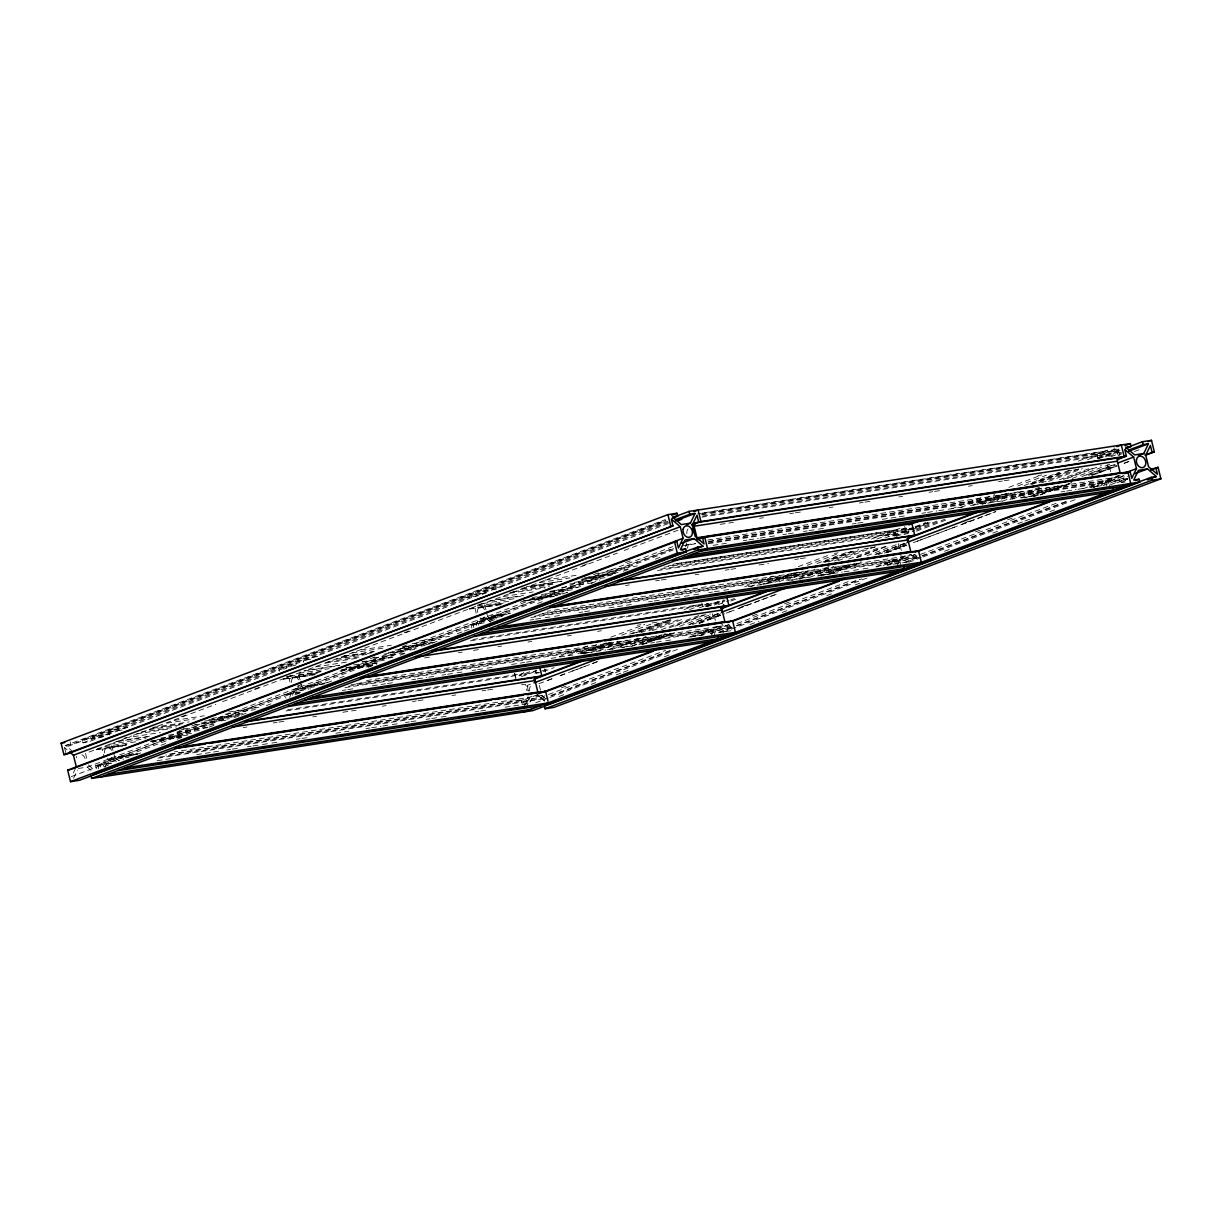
<?xml version="1.0" encoding="UTF-8"?>
<svg xmlns="http://www.w3.org/2000/svg" width="1222" height="1222" viewBox="0 0 1222 1222"><rect width="100%" height="100%" fill="white"/><g stroke="black" fill="none" stroke-linecap="round" stroke-linejoin="round"><path stroke-width="0.75" stroke-dasharray="5 3.75" d="M103.274 766.163L104.955 760.802L128.952 757.228M104.955 767.645L106.635 762.284L119.802 760.252M289.736 697.426L291.966 690.277L314.528 686.81M292.532 695.318L293.647 691.744L306.814 689.727M300.047 680.012L298.84 675.063L299.955 671.489M476.213 625.542L477.878 620.18L502.334 616.423M478.444 625.221L479.559 621.647L486.83 618.912L501.875 616.606M525.353 704.712L528.133 695.792M535.007 673.75L536.122 670.175M526.483 707.981L529.829 697.258L174.349 751.866M685.573 546.784L686.688 543.21M687.268 548.25L688.368 544.676M712.365 634.187L714.595 627.039M722.019 603.225L723.134 599.651M714.045 635.654L716.825 626.733L365.118 680.776M898.277 564.09L901.072 555.155M907.946 533.128L909.611 527.767L674.513 563.892M899.407 567.344L902.753 556.621L547.273 611.244M1108.201 483.545L1109.882 478.184M1117.305 454.37L1118.985 449.009L697.67 513.744M1118.985 455.821L1120.1 452.262M1108.782 488.586L1112.127 477.863M75.489 768.409L71.579 776.505L673.047 550.007M73.564 778.2L77.46 770.104M526.529 703.597L529.645 697.136M530.073 702.054L531.631 698.831L542.339 694.799M73.213 751.988L65.576 745.466L665.257 519.64M668.281 523.551L88.228 741.983L82.943 742.793L82.241 739.906L665.868 520.129M65.576 745.466L70.861 744.656L665.196 520.832M65.774 752.676L64.537 747.62L666.005 521.122M667.777 521.427L91.299 738.516L82.241 739.906M109.247 735.002L108.544 732.115L115.83 729.381L128.997 727.365M82.943 742.793L668.358 522.344M283.733 669.198L286.559 668.129L285.856 665.242L297.145 663.515M486.417 592.792L482.186 594.381L481.483 591.494L496.529 589.187M181.085 716.81L186.447 714.794M254.268 689.254L259.614 687.238M286.391 677.156L291.752 675.14M404.192 632.797L409.538 630.781M477.359 605.241L482.721 603.225M509.482 593.144L514.844 591.127M582.665 565.587L588.026 563.571M89.099 752.034L131.594 735.95M133.381 735.277L215.805 704.3M222.618 701.672L305.653 670.404M308.295 669.412L354.701 651.937M356.473 651.265L528.148 586.682M531.387 585.399L617.385 553.077M624.198 550.45L678.515 529.997M179.359 730.649L184.721 728.633M191.854 725.944L197.216 723.928M297.16 686.29L302.506 684.274M370.327 658.734L375.689 656.718M402.466 646.637L407.812 644.62M520.251 602.278L525.613 600.262M593.434 574.722L598.78 572.706M625.557 562.624L630.903 560.608M78.239 768.485L87.297 767.095L672.711 546.646M96.324 768.745L95.606 765.827L673.872 548.052M471.875 628.154L471.066 624.854L484.172 622.426M494.223 619.325L493.505 616.407L495.322 615.72L510.368 613.398M95.606 765.827L674.361 548.388M103.901 766.774L109.262 764.758M136.024 754.677L141.385 752.66M161.014 745.267L166.375 743.251M177.083 739.218L182.429 737.202M209.206 727.121L214.553 725.104M234.196 717.711L239.543 715.695M241.33 715.023L246.676 713.006M266.32 705.613L271.666 703.597M294.869 694.86L300.23 692.843M326.992 682.762L332.353 680.746M339.487 678.057L344.848 676.041M368.051 667.304L376.972 663.943M400.174 655.206L405.521 653.19M432.298 643.108L437.659 641.092M457.288 633.699L462.634 631.682M464.421 631.01L469.783 628.994M489.411 621.601L494.773 619.585M537.604 603.454L542.95 601.438M562.594 594.045L567.94 592.028M591.143 583.291L600.063 579.931M623.266 571.193L628.627 569.177M655.389 559.096L660.751 557.079M559.111 656.688L587.66 645.934M610.863 637.197L644.773 624.427M684.045 609.641L696.54 604.936M744.717 586.789L773.282 576.036M798.272 566.626L830.395 554.528M871.439 539.07L900.003 528.316M951.755 508.826L983.878 496.728M1008.868 487.318L1040.991 475.221M1078.476 461.106L1110.599 449.009M568.169 655.298L596.718 644.544M621.708 635.135L653.831 623.037M689.529 609.595L705.598 603.546M750.216 586.743L782.34 574.645M807.33 565.236L839.453 553.138M876.938 539.024L909.061 526.926M960.813 507.435L994.723 494.666M1017.926 485.928L1046.49 475.175M1087.534 459.716L1116.098 448.963M470.394 640.832L705.506 604.707L709.753 603.118M673.032 564.228L894.962 530.119L895.665 533.006L891.418 534.61L656.321 570.735M668.388 565.771L905.365 529.355L909.611 527.767M701.84 513.209L1104.337 451.361L1105.039 454.248L1100.793 455.852L702.054 517.12M700.954 514.187L1114.739 450.597L1118.985 449.009M529.676 671.764L518.968 675.797L524.253 674.987L536.748 670.282M577.869 653.617L606.418 642.864M629.62 634.126L663.531 621.356M699.228 607.914L715.298 601.866M759.916 585.063L792.039 572.965M817.029 563.556L849.153 551.458M884.85 538.016L913.399 527.262M915.186 526.59L925.894 522.558M970.512 505.755L999.077 495.002M1024.051 485.592L1059.749 472.15M1097.234 458.036L1120.437 449.299M580.251 653.434L612.375 641.336M632.003 633.943L669.488 619.829M705.186 606.387L721.24 600.338M765.858 583.536L794.422 572.782M822.971 562.028L851.535 551.275M892.579 535.816L913.995 527.751M915.782 527.079L928.277 522.374M972.895 505.572L1005.019 493.474M1030.009 484.065L1062.132 471.967M1097.83 458.525L1119.245 450.46M581.367 653.48L613.49 641.382M636.693 632.645L670.603 619.875M706.301 606.433L722.355 600.384M766.988 583.581L799.112 571.484M824.102 562.074L852.651 551.321M893.694 535.862L913.338 528.469M915.11 527.797L929.392 522.42M977.585 504.274L1006.134 493.52M1031.124 484.111L1063.247 472.013M1098.945 458.571L1120.36 450.506M521.489 676.606L537.558 670.557M582.176 653.755L614.299 641.657M639.289 632.248L671.413 620.15M707.11 606.708L724.967 599.987M769.585 583.184L801.708 571.086M824.911 562.349L858.822 549.579M894.519 536.137L930.202 522.695M980.181 503.876L1008.746 493.123M1031.948 484.386L1069.418 470.271M1105.116 456.829L1119.398 451.453M583.948 654.06L617.858 641.29M641.061 632.553L673.185 620.455M714.244 604.997L724.952 600.964M774.931 582.146L803.48 571.392M828.47 561.983L860.594 549.885M896.291 536.443L914.132 529.722M915.92 529.05L937.335 520.984M981.953 504.182L1014.077 492.084M1039.067 482.675L1071.19 470.577M1108.675 456.463L1119.383 452.43M535.633 670.236L536.336 673.123L547.044 669.091M591.662 652.288L623.785 640.191M648.775 630.781L680.898 618.683M718.383 604.569L729.091 600.537M730.878 599.865L734.437 598.52M779.056 581.718L811.194 569.62M834.397 560.883L868.307 548.113M903.99 534.671L914.698 530.638M916.485 529.966L945.049 519.213M989.667 502.41L1018.216 491.656M1041.419 482.919L1078.904 468.805M1111.027 456.707L1121.735 452.675M543.408 671.642L554.116 667.609M598.734 650.807L627.283 640.053M652.273 630.644L684.396 618.546M730.802 601.071L736.163 599.055M786.128 580.236L814.692 569.483M837.895 560.745L875.364 546.631M916.424 531.173L948.547 519.075M993.165 502.273L1025.289 490.175M1048.491 481.437L1082.402 468.668M1118.099 455.226L1121.674 453.881M609.641 649.142L638.19 638.388M661.392 629.651L698.877 615.537M791.673 580.587L829.158 566.473M848.786 559.08L880.925 546.982M1002.284 501.28L1039.769 487.166M1059.398 479.772L1091.521 467.675M1134.352 451.544L1141.501 448.856M611.901 649.417L645.812 636.647M669.014 627.909L701.138 615.812M799.295 578.846L831.418 566.748M856.408 557.339L888.531 545.241M1009.907 499.538L1042.03 487.441M1063.446 479.375L1095.569 467.278M617.736 647.736L646.285 636.983M674.85 626.229L706.973 614.131M799.784 579.167L833.694 566.397M856.897 557.66L889.02 545.562M1012.167 499.187L1044.291 487.089M1067.493 478.352L1101.404 465.582M622.472 647.797L654.595 635.7M679.585 626.29L711.708 614.192M809.865 577.227L841.989 565.129M866.978 555.72L899.102 543.622M1020.477 497.919L1049.026 487.166M1072.229 478.428L1109.713 464.314M530.409 684.228L526.835 685.573L528.041 690.522M632.141 645.919L664.264 633.821M689.254 624.411L719.59 612.986M817.747 576.02L849.87 563.922M874.86 554.513L905.212 543.087M1024.784 498.057L1056.908 485.959M1081.898 476.549L1114.021 464.452M631.53 646.407L665.44 633.638M688.643 624.9L718.979 613.475M818.923 575.837L851.062 563.739M876.037 554.33L906.388 542.904M1029.535 496.529L1058.084 485.776M1086.648 475.022L1115.197 464.268M638.831 644.697L667.395 633.943M692.385 624.534L720.934 613.78M820.879 576.142L854.789 563.373M877.992 554.635L906.556 543.882M1033.277 496.163L1065.401 484.065M1088.603 475.327L1115.365 465.246M641.611 644.452L673.75 632.354M698.724 622.945L720.155 614.88M741.571 606.815L746.917 604.798M827.233 574.554L861.143 561.784M884.346 553.047L905.762 544.981M964.662 522.802L970.008 520.786M1034.27 496.59L1071.755 482.476M1091.383 475.083L1116.373 465.674M547.502 680.41L552.863 678.393M559.997 675.705L565.358 673.689M572.492 671L584.987 666.296M592.12 663.607L597.482 661.591M642.1 644.788L674.223 632.691M699.213 623.281L720.629 615.216M729.549 611.855L759.885 600.414M761.673 599.742L775.955 594.366M829.494 574.203L861.632 562.105M886.607 552.695L906.25 545.302M913.384 542.614L918.73 540.598M920.517 539.925L950.869 528.5M952.656 527.828L982.992 516.402M984.779 515.73L995.487 511.697M1040.105 494.895L1072.229 482.797M1097.219 473.388L1116.847 465.994M1123.98 463.306L1129.342 461.29M538.917 683.709L553.184 678.332M560.333 675.644L597.802 661.53M645.995 643.383L674.559 632.629M699.534 623.22L724.524 613.811M726.311 613.139L731.673 611.122M738.806 608.434L776.291 594.32M829.83 574.157L861.953 562.059M886.943 552.65L906.571 545.256M917.279 541.224L954.764 527.11M961.897 524.421L995.808 511.651M1040.426 494.849L1072.565 482.751M1092.193 475.358L1117.183 465.949M1124.316 463.26L1129.678 461.244M531.769 696.418L521.061 700.45L521.87 703.75M688.826 637.273L722.737 624.503M875.899 566.748L904.784 555.949M1082.936 488.785L1119.398 475.129L1125.645 480.658M524.971 706.835L523.153 699.763L521.336 700.45L522.145 703.75M537.604 694.722L523.322 700.099L165.856 755.074M691.087 636.922L723.225 624.824M876.709 567.023L910.619 554.253M1089.092 487.043L1121.231 474.946M693.882 636.677L726.005 624.579M883.063 565.435L911.612 554.681M1090.1 487.471L1122.224 475.373M699.396 635.654L727.961 624.9M886.805 565.068L915.354 554.314M1093.827 487.104L1125.966 475.007M561.356 687.864L566.718 685.848M700.573 635.44L729.122 624.686M752.324 615.949L757.686 613.933M784.463 603.851L789.809 601.835M887.966 564.87L914.743 554.788M975.431 531.937L980.777 529.92M1007.554 519.839L1012.901 517.822M1093.216 487.578L1125.355 475.48M531.631 698.831L540.689 697.426L665.623 650.379M710.242 633.576L729.87 626.183M737.019 623.495L851.245 580.481M895.863 563.678L1058.267 502.517M1102.901 485.714L1127.875 476.305M550.786 695.486L670.359 650.455M718.551 632.309L734.605 626.26M736.392 625.588L859.54 579.213M904.158 562.41L920.227 556.361M922.014 555.689L1066.577 501.249M1111.195 484.447L1127.264 478.398M551.259 695.807L670.847 650.776M719.025 632.629L735.094 626.581M736.881 625.908L861.816 578.861M906.434 562.059L920.716 556.682M922.488 556.01L1068.838 500.898M1117.03 482.751L1127.738 478.719M535.679 702.803L548.174 698.098M549.961 697.426L678.454 649.035M723.073 632.232L869.422 577.12M908.694 562.334L921.189 557.629M922.977 556.957L1076.46 499.156M1121.078 482.354L1126.44 480.338M559.08 696.433L564.427 694.417M591.204 684.335L596.55 682.319M616.193 674.926L621.54 672.91M623.327 672.237L628.673 670.221M664.371 656.779L669.732 654.763M750.048 624.518L758.969 621.158M782.172 612.421L787.518 610.404M826.79 595.618L832.151 593.602M855.339 584.864L860.7 582.848M944.591 551.259L949.937 549.243M992.768 533.113L998.13 531.096M1017.758 523.703L1023.12 521.687M1024.907 521.015L1030.253 518.999M1049.881 511.606L1055.243 509.589M702.085 514.798L1118.787 450.765M702.543 516.096L1105.039 454.248M720.17 524.375L733.337 522.359M759.672 518.311L763.429 517.731M789.763 513.683L793.521 513.103M795.4 512.812L802.93 511.667M829.264 507.619L833.022 507.038M859.356 502.99L863.114 502.41M864.993 502.12L872.523 500.974M898.842 496.926L902.615 496.346M928.949 492.298L932.707 491.718M934.586 491.427L942.101 490.282M968.435 486.234L972.208 485.653M998.527 481.605L1002.3 481.025M1004.178 480.735L1011.694 479.589M1038.028 475.541L1041.786 474.961M1068.12 470.913L1071.893 470.333M1073.771 470.042L1081.287 468.897M707.737 540.002L1110.233 478.153M686.031 544.829L695.425 543.378M708.592 541.361L1105.452 480.383L1107.101 487.12M682.319 545.806L695.486 543.775M708.653 541.758L1103.634 481.071L1104.444 484.37M708.073 542.919L1127.494 478.474M708.256 543.698L1127.677 479.253L1122.651 474.9M713.113 545.348L726.28 543.316M743.22 540.72L746.978 540.139M748.857 539.849L758.266 538.413M760.145 538.123L767.66 536.962M769.539 536.672L775.191 535.801M782.706 534.656L786.479 534.075M788.358 533.785L795.873 532.624M803.404 531.463L807.162 530.898M809.04 530.608L816.571 529.447M818.45 529.157L825.965 527.996M852.299 523.963L856.057 523.383M857.951 523.092L865.466 521.931M882.391 519.335L897.437 517.013M899.316 516.738L904.967 515.867M921.892 513.271L925.65 512.69M927.529 512.4L936.938 510.949M938.817 510.659L946.347 509.513M948.226 509.223L955.741 508.062M957.636 507.772L965.151 506.611M982.076 504.014L985.849 503.433M987.727 503.143L995.243 501.998M997.121 501.707L1004.652 500.546M1021.577 497.95L1034.744 495.918M1061.078 491.87L1064.836 491.305M1066.714 491.015L1076.124 489.564M1078.003 489.274L1083.639 488.403M1091.17 487.257L1094.927 486.677M1096.806 486.387L1104.337 485.226M1121.261 482.629L1125.019 482.048M488.754 588.76L505.679 586.148M545.18 580.083L579.029 574.89M607.242 570.552L637.334 565.923M539.788 582.543L569.88 577.914M598.093 573.576L628.184 568.948M531.57 585.857L561.662 581.229M587.996 577.181L618.088 572.553M484.935 593.128L471.768 595.145L472.486 598.032M526.315 586.774L562.059 581.275M584.62 577.807L618.485 572.614M521.672 588.317L555.536 583.108M581.871 579.06L615.72 573.866M464.497 597.894L479.543 595.572M521.962 589.05L552.894 584.299M581.107 579.976L611.199 575.348M663.867 567.252L911.291 529.233M513.851 591.677L549.595 586.193M574.05 582.436L607.899 577.227M660.567 569.131L895.665 533.006M509.62 593.281L545.348 587.782M569.803 584.024L598.016 579.702M503.235 596.535L533.327 591.906M561.54 587.568L593.51 582.65M495.322 599.727L523.535 595.404M549.869 591.356L583.734 586.148M489.747 600.995L521.718 596.076M549.931 591.754L578.143 587.415M483.087 603.5L516.937 598.306M541.392 594.549L575.241 589.34M477.68 605.959L509.207 601.209M532.227 597.573L567.512 592.242M480.903 606.647L505.358 602.889M529.798 599.131L563.663 593.923M469.141 608.755L501.112 603.851M529.325 599.513L557.538 595.175M469.202 609.152L501.173 604.248M523.749 600.766L557.599 595.572M501.387 604.585L475.068 608.632L477.069 616.881M523.963 601.117L554.055 596.489M625.527 585.506L629.284 584.926M655.618 580.878L659.376 580.313M661.27 580.022L668.785 578.861M695.119 574.814L698.877 574.233M725.211 570.185L728.969 569.62M730.848 569.33L738.378 568.169M759.061 564.992L768.47 563.541M794.804 559.493L798.562 558.928M800.441 558.637L807.971 557.476M834.305 553.429L838.063 552.848M864.397 548.8L868.155 548.235M870.033 547.945L877.564 546.784M486.371 611.565L487.578 616.514L510.139 613.047M493.505 616.407L510.429 613.795M481.743 618.515L506.183 614.758M479.559 621.647L492.726 619.63M542.476 613.475L896.077 559.141L897.727 565.878M471.066 624.854L484.233 622.823M538.78 614.452L894.26 559.829L895.069 563.128M534.426 616.193L916.24 557.522M530.852 617.538L918.302 558.011M530.073 620.058L533.846 619.478M535.725 619.187L543.24 618.027M545.119 617.736L552.65 616.591M554.528 616.3L562.059 615.14M578.984 612.543L582.741 611.962M584.62 611.672L592.151 610.511M609.075 607.914L631.652 604.447M648.577 601.85L652.334 601.27M654.213 600.98L663.622 599.544M665.501 599.254L673.017 598.093M674.911 597.802L682.426 596.642M684.305 596.351L691.835 595.206M693.714 594.915L701.229 593.755M708.76 592.594L712.518 592.028M714.396 591.738L721.927 590.577M723.806 590.287L731.321 589.126M748.261 586.529L761.428 584.513M763.307 584.223L770.822 583.062M787.747 580.465L802.793 578.143M804.687 577.869L810.323 576.998M817.854 575.837L821.612 575.257M823.491 574.966L831.006 573.821M832.9 573.53L842.294 572.079M844.173 571.789L851.703 570.643M853.582 570.353L861.113 569.192M862.992 568.902L870.507 567.741M887.432 565.144L891.205 564.564M893.083 564.274L900.599 563.128M902.478 562.838L910.008 561.677M317.873 656.535L302.827 658.857L303.636 662.156M361.132 649.89L391.239 645.277M419.452 640.939L449.543 636.311M310.602 659.284L295.556 661.591L296.259 664.478M351.982 652.93L383.952 648.011M412.165 643.673L440.378 639.335M343.764 656.245L373.856 651.616M403.947 646.988L434.039 642.36M344.161 656.29L374.253 651.662M402.466 647.324L434.436 642.421M341.396 657.543L371.488 652.93M399.701 648.592L429.808 643.963M295.51 665.379L278.585 667.991L279.38 671.29M336.05 659.147L368.861 654.121M395.195 650.073L425.287 645.445M327.939 661.774L361.788 656.581M388.122 652.533L416.335 648.195M472.761 639.518L707.874 603.393M325.571 663.088L359.436 657.879M383.876 654.121L417.741 648.928M315.429 666.907L347.399 662.003M373.733 657.955L405.704 653.037M309.41 669.824L339.502 665.211M362.079 661.744L395.928 656.535M303.835 671.092L339.563 665.608M362.14 662.141L392.231 657.512M299.039 673.322L329.13 668.694M353.586 664.936L387.435 659.727M289.889 676.346L321.86 671.428M346.315 667.67L380.164 662.477M298.84 675.063L321.417 671.596M345.857 667.838L379.721 662.63M294.991 676.744L317.552 673.276M342.007 669.519L375.857 664.31M283.214 678.852L315.2 673.948M341.518 669.9L373.504 664.982M283.275 679.249L315.261 674.345M341.58 670.298L373.565 665.379M286.62 676.53L289.14 678.729L315.475 674.681M339.93 670.924L370.022 666.296M424.569 657.925L432.084 656.764M458.418 652.716L462.176 652.136M473.464 650.41L480.994 649.249M497.919 646.652L501.677 646.071M528.011 642.024L531.769 641.443M567.512 635.959L571.27 635.379M597.604 631.331L601.361 630.751M637.105 625.267L640.863 624.686M652.151 622.945L659.666 621.799M667.197 620.639L670.954 620.058M701.046 615.43L710.456 613.994M300.444 681.662L301.651 686.611L327.985 682.563M324.456 683.495L309.41 685.817L310.205 689.116M324.517 683.892L307.593 686.504L308.295 689.422M295.816 688.612L318.392 685.145M286.971 694.264L300.138 692.232M356.564 683.572L710.165 629.238L711.8 635.975M300.2 692.63L285.154 694.951L285.963 698.251M350.989 684.839L708.348 629.926L709.142 633.225M348.514 686.29L732.207 627.329M344.94 687.635L732.39 628.108M342.282 690.445L346.04 689.865M347.919 689.575L355.449 688.414M372.374 685.817L385.541 683.801M387.42 683.51L394.95 682.35M411.875 679.753L415.633 679.172M417.512 678.882L426.921 677.431M428.8 677.156L434.436 676.285M441.967 675.124L445.725 674.544M447.603 674.254L455.134 673.108M457.013 672.818L464.528 671.657M472.059 670.496L475.816 669.931M477.695 669.641L485.226 668.48M487.104 668.19L494.635 667.029M511.56 664.432L524.727 662.416M526.606 662.125L534.121 660.965M551.061 658.368L566.107 656.046M567.986 655.756L573.622 654.9M581.153 653.739L584.91 653.159M586.789 652.869L594.32 651.723M596.199 651.433L605.593 649.982M607.471 649.692L613.123 648.821M620.639 647.675L624.411 647.095M626.29 646.805L633.806 645.644M650.73 643.047L654.503 642.467M656.382 642.176L663.897 641.031M665.791 640.74L673.307 639.58M690.231 636.983L703.398 634.951M720.323 632.354L724.096 631.774M725.975 631.484L731.611 630.613L724.111 623.984M174.135 720.415L204.227 715.802M228.682 712.044L258.774 707.416M108.544 732.115L123.59 729.809M166.849 723.164L195.062 718.826M225.154 714.198L255.261 709.585M110.133 734.04L98.845 735.781L91.574 738.516L104.741 736.484M152.994 727.35L189.135 721.897M211.696 718.429L245.148 713.174M152.506 728.358L182.613 723.745M208.931 719.697L242.796 714.488M149.038 729.671L181.009 724.768M204.425 721.179L238.275 715.97M140.927 732.299L176.671 726.815M201.111 723.057L229.324 718.719M287.644 709.768L522.741 673.643L518.495 675.231L283.397 711.357M136.681 733.903L168.667 728.984M195.001 724.936L226.971 720.033M536.336 673.123L539.849 672.589M124.659 738.012L160.403 732.528M182.964 729.06L216.813 723.852M118.641 740.929L150.612 736.026M176.946 731.978L210.795 726.769M116.823 741.617L148.794 736.713M177.007 732.375L207.098 727.747M110.148 744.137L145.892 738.638M168.453 735.17L202.317 729.977M104.756 746.581L136.727 741.662M160.739 738.073L194.588 732.864M107.979 747.268L126.783 744.381M156.874 739.753L190.739 734.559M96.202 749.376L126.309 744.763M150.749 741.006L184.614 735.797M96.278 749.773L126.37 745.16M150.81 741.403L180.902 736.774M122.826 746.077L102.129 749.254L104.145 757.503M151.039 741.739L181.131 737.11M243.193 727.579L246.966 726.998M273.285 722.95L277.058 722.37M278.937 722.095L286.452 720.934M312.786 716.886L316.544 716.306M342.878 712.258L356.045 710.242M382.379 706.194L386.137 705.613M412.471 701.565L416.228 700.985M418.123 700.71L425.638 699.549M451.972 695.501L455.73 694.921M482.064 690.873L485.821 690.293M487.7 690.002L495.231 688.857M521.565 684.809L525.323 684.228L526.926 690.827M113.447 752.187L114.654 757.136L137.215 753.668M137.444 754.035L122.399 756.342L123.208 759.641M120.581 757.029L137.506 754.432M108.819 759.137L133.259 755.379M111.248 763.047L99.96 764.789L100.784 768.164M169.553 754.096L523.153 699.763M111.309 763.445L98.142 765.476L98.951 768.775M159.624 757.105L543.316 698.144M157.928 758.159L545.379 698.633L545.195 697.869M157.149 760.68L170.316 758.663M196.65 754.616L211.696 752.294M213.575 752.004L219.227 751.148M226.742 749.987L230.5 749.407M232.394 749.117L239.909 747.971M247.44 746.81L251.197 746.23M253.076 745.939L260.591 744.778M262.486 744.504L270.001 743.343M271.88 743.052L279.41 741.891M296.335 739.295L300.093 738.714M301.971 738.424L309.502 737.278M335.836 733.231L349.003 731.199M365.928 728.602L369.686 728.022M371.564 727.732L380.974 726.296M382.853 726.005L390.383 724.845M392.262 724.554L397.898 723.684M405.429 722.538L409.187 721.958M411.066 721.667L418.596 720.506M426.111 719.361L429.869 718.78M431.748 718.49L439.278 717.329M441.157 717.039L448.688 715.893M475.007 711.846L478.78 711.265M480.658 710.975L488.174 709.814M505.114 707.217L520.16 704.911M522.038 704.62L527.675 703.75M541.728 695.257L544.264 697.411M88.335 764.926L94.69 770.303M64.537 747.62L67.088 749.804M914.53 554.742L917.05 556.927M728.618 624.854L731.138 627.023M487.578 616.514L491.351 619.768M541.606 695.379L545.379 698.633M301.651 686.611L306.691 690.965M114.654 757.136L118.427 760.405M540.689 697.426L544.477 700.71M87.297 767.095L91.085 770.364M705.506 604.707L708.027 606.906M911.276 554.987L917.539 560.516M486.83 618.912L490.587 622.227M537.1 694.508L544.6 701.153M113.906 759.534L116.411 761.749M1114.036 447.71L1114.739 450.597M1107.621 464.849L1109.225 471.448M1097.066 454.11L1098.273 459.06M904.662 526.468L905.365 529.355M898.246 543.607L899.866 550.206M887.691 532.868L888.486 536.168M712.334 613.704L713.938 620.302M701.764 602.965L702.574 606.265M544.691 668.846L545.486 672.146M539.314 685.359L541.331 693.607M523.551 672.1L524.253 674.987M514.768 673.49L515.974 678.439M514.493 673.49L515.699 678.439M495.322 615.72L496.132 619.019M484.752 604.966L485.959 609.915M472.899 624.167L473.708 627.528M289.14 678.729L289.95 682.029M111.828 745.588L113.035 750.537M97.867 765.476L98.676 768.775M85.525 753.378L87.129 759.977M70.158 741.754L70.861 744.656M529.752 691.117A5.973 4.537 69.4 0 1 532.868 684.656M537.772 695.074A5.973 4.537 69.4 0 1 535.694 696.204M715.435 620.471A5.973 3.834 81.3 0 1 715.023 614.544M298.978 685.802A5.973 3.834 81.3 0 1 294.808 688.368M291.523 682.502A5.973 3.834 81.3 0 1 293.998 676.896A5.973 3.834 81.3 0 1 298.55 679.86M901.362 550.374A5.973 3.834 81.3 0 1 901.469 543.24M484.355 616.896A5.973 3.834 81.3 0 1 479.742 617.629M477.435 612.405A5.973 3.834 81.3 0 1 479.91 606.799A5.973 3.834 81.3 0 1 484.462 609.763M1110.737 471.616A5.973 3.834 81.3 0 1 1110.844 464.482M686.81 533.647A5.973 3.834 81.3 0 1 688.383 528.591M528.439 690.995A5.973 3.834 81.3 0 1 528.546 683.862M111.431 757.518A5.973 3.834 81.3 0 1 106.818 758.251M104.512 753.027A5.973 3.834 81.3 0 1 106.986 747.421A5.973 3.834 81.3 0 1 111.538 750.384M76.268 757.808A5.973 4.537 69.4 0 1 76.696 756.494M81.935 754.738A5.973 4.537 69.4 0 1 85.632 760.909"/><path stroke-width="1.5" d="M178.595 747.314L537.833 692.11L535.022 680.562L536.137 676.988M699.458 539.925L696.952 537.756L694.127 526.208L695.242 522.634M367.486 676.499L724.845 621.586L722.034 610.038L723.699 604.676M551.519 606.692L910.757 551.489L907.946 539.941L909.061 536.366M696.952 537.756L1120.131 472.731L1117.32 461.183L1118.436 457.608M683.083 538.276L678.409 547.991L676.759 541.254L674.498 541.59L677.309 553.154L70.494 781.668L67.668 770.12L683.083 538.276L680.272 526.728L671.367 519.106L673.001 525.842L66.187 754.356L63.911 754.707L61.1 743.159L667.93 514.63L676.988 513.24L677.691 516.127L672.329 518.143M686.795 524.513L690.369 523.169L695.058 513.469L689.773 514.279L675.491 519.655M1117.473 459.533L1126.394 456.173L1124.744 449.436L1133.649 457.059L1136.475 468.622L1131.786 478.321L1130.151 471.585L702.436 537.298L697.075 539.314M1138.4 455.531L1143.761 453.515L1148.436 443.8L1143.15 444.609L1128.884 449.986M671.626 515.256L676.988 513.24M674.788 516.769L689.071 511.392L1130.365 443.586L1131.068 446.473L1125.722 448.489M693.76 511.636L696.662 510.552M675.415 520.862L695.058 513.469M677.614 520.878L681.845 519.274M63.911 754.707L673.001 525.842M69.623 751.973L73.442 755.242L680.272 526.728M691.53 524.589L698.678 521.901L1126.394 456.173M692.019 524.91L700.939 521.55L698.129 510.002M71.716 769.096L676.759 541.254M681.632 543.286L694.127 538.581L702.956 546.219L694.035 549.579M697.563 539.65L704.697 536.962L707.507 548.51L100.693 777.024L91.635 778.414L90.932 775.527M682.105 550.221L685.664 548.877L686.367 551.764L79.552 780.278L70.494 781.668M92.704 774.855L697.747 547.013L702.956 546.219M91.635 778.414L698.449 549.9L1139.759 482.094L1139.057 479.207L1133.772 480.017L1138.446 470.302L1147.519 468.912L1156.348 476.549L1147.427 479.91M908.924 524.956L921.419 520.251M1116.939 446.61L1121.307 444.976L1124.133 456.524L1116.984 459.212M1125.019 445.602L1130.365 443.586M1128.166 447.099L1142.448 441.722L1151.506 440.332L1154.332 451.88L1145.411 455.241M1147.947 441.677L1151.506 440.332M1128.807 451.193L1148.436 443.8M673.078 560.44L911.933 523.734L914.759 535.282L617.645 581.351M535.16 678.317L583.337 660.17M720.766 608.419L770.746 589.6M908.175 537.848L977.783 511.636M533.846 679.325L583.826 660.506M721.255 608.755L771.219 589.921M906.861 538.841L980.044 511.285M533.968 682.884L600.017 658.016M721.377 612.314L787.411 587.446M906.984 542.415L996.236 508.81M1117.595 463.107L1133.649 457.059M1144.922 454.92L1154.332 451.88M538.581 693.775L660.277 648.027M727.762 622.533L844.097 578.8M915.156 551.962L1052.921 500.165M1123.98 473.326L1136.475 468.622M548.006 701.214L545.577 691.316L526.835 694.6M544.737 692.034L653.617 651.036M732.146 621.463L839.224 581.137M917.753 551.565L1049.835 501.83M1124.79 473.601L1130.151 471.585M1135.024 473.617L1147.519 468.912M1150.467 469.66L1158.089 467.293L1160.9 478.841L554.07 707.37L545.012 708.76L544.309 705.873M1150.941 469.981L1158.089 467.293M1135.482 480.552L1139.057 479.207M523.871 711.998L1130.701 483.484L1127.875 471.936M546.097 705.201L1151.139 477.344L1156.348 476.549M1139.759 482.094L532.929 710.608L100.968 777.024M545.012 708.76L1151.842 480.246L1160.9 478.841M677.691 516.127L672.406 516.952L681.311 524.574L690.369 523.169M1131.068 446.473L1125.783 447.283L1134.703 454.905L1143.761 453.515M699.121 522.237L1122.315 457.211M694.127 526.208L1117.32 461.183M694.127 538.581L685.068 539.971L680.379 549.686L685.664 548.877M702.879 537.634L830.777 517.991M834.534 517.41L862.747 513.072M866.505 512.492L973.72 496.025M977.478 495.445L1005.691 491.107M1009.448 490.541L1037.661 486.203M1041.434 485.623L1116.664 474.06M1120.421 473.479L1126.058 472.624M677.309 553.154L686.367 551.764M712.395 548.541L716.168 547.975M719.926 547.395L723.684 546.814M727.457 546.234L731.214 545.654M744.381 543.637L748.139 543.057M751.897 542.476L755.654 541.896M783.867 537.558L787.64 536.993M798.928 535.251L802.686 534.671M815.853 532.655L819.611 532.074M823.368 531.494L827.126 530.913M830.899 530.348L834.657 529.768M847.824 527.736L851.581 527.156M855.339 526.59L859.112 526.01M862.869 525.429L866.627 524.849M887.325 521.672L891.082 521.091M894.84 520.511L898.598 519.93M919.295 516.753L923.053 516.173M926.811 515.608L930.584 515.027M941.857 513.286L945.629 512.705M951.266 511.85L955.024 511.27M958.796 510.689L962.554 510.109M966.312 509.528L970.069 508.948M973.842 508.383L977.6 507.802M990.767 505.771L994.525 505.205M998.282 504.625L1002.055 504.044M1005.813 503.464L1009.571 502.884M1022.738 500.867L1026.495 500.287M1030.268 499.706L1034.026 499.126M1037.784 498.545L1041.541 497.98M1062.239 494.788L1065.996 494.223M1069.754 493.642L1073.527 493.062M1084.8 491.32L1088.573 490.755M1094.209 489.885L1097.967 489.304M1101.74 488.724L1105.498 488.143M1109.255 487.563L1113.013 486.998L1113.731 489.885L690.537 554.91M700.237 551.244L1123.43 486.234M683.266 557.644L1106.445 492.619M619.462 580.664L914.759 535.282M605.134 586.468L907.946 539.941M549.869 607.334L918.516 550.694L921.327 562.242L498.133 627.268M551.809 607.441L632.691 595.022M636.448 594.442L664.661 590.104M668.419 589.523L696.632 585.185M700.389 584.605L728.602 580.282M732.375 579.702L807.605 568.138M811.362 567.558L916.699 551.382M489.869 629.33L493.627 628.75M506.794 626.733L510.552 626.153M514.309 625.572L518.082 624.992M521.84 624.411L525.597 623.846M546.295 620.654L550.053 620.089M553.81 619.508L557.568 618.928M578.266 615.751L582.023 615.17M585.781 614.59L589.554 614.009M610.236 610.832L613.994 610.252M617.767 609.671L621.524 609.106M632.813 607.365L636.57 606.784M649.737 604.768L653.495 604.187M657.253 603.607L661.026 603.026M664.783 602.446L668.541 601.881M681.708 599.849L685.466 599.269M689.239 598.704L692.996 598.123M696.754 597.543L700.512 596.962M713.679 594.946L717.451 594.366M721.209 593.785L724.967 593.205M728.724 592.624L732.497 592.044M753.18 588.867L756.937 588.286M760.71 587.721L764.468 587.14M775.756 585.399L779.514 584.819M785.15 583.963L788.923 583.383M792.681 582.802L796.438 582.222M800.196 581.641L803.969 581.061M807.727 580.496L811.484 579.915M824.651 577.884L828.409 577.303M832.182 576.738L835.94 576.158M839.697 575.577L843.455 574.997M856.622 572.981L860.395 572.4M864.153 571.82L867.91 571.239M871.668 570.659L875.441 570.078M888.608 568.062L892.366 567.482M896.123 566.901L899.881 566.336M490.862 630.017L914.056 564.992M481.163 633.668L904.356 568.642L903.654 565.755M473.892 636.402L897.07 571.377M431.672 651.051L728.831 605.379L726.83 597.13M431.733 651.448L727.014 606.066M415.449 657.146L722.034 610.038M360.185 678.011L732.589 620.791L735.415 632.339L312.221 697.365M367.776 677.248L458.051 663.378M461.809 662.798L600.995 641.413M604.753 640.832L632.965 636.509M636.738 635.929L728.892 621.769M307.715 698.847L311.473 698.266M315.23 697.701L318.988 697.12M322.761 696.54L326.518 695.96M339.685 693.943L343.443 693.363M347.201 692.782L350.974 692.202M354.731 691.621L358.489 691.041M379.187 687.864L382.944 687.283M386.702 686.718L390.46 686.138M401.748 684.396L405.505 683.816M411.157 682.961L414.915 682.38M418.672 681.8L422.445 681.219M426.203 680.639L429.961 680.058M433.718 679.493L437.491 678.913M443.128 678.042L446.885 677.462M450.658 676.881L454.416 676.316M458.174 675.735L461.931 675.155M465.704 674.575L469.462 673.994M482.629 671.978L486.387 671.397M490.144 670.817L493.917 670.236M497.675 669.656L501.432 669.091M514.599 667.059L518.357 666.479M522.13 665.898L525.888 665.333M546.57 662.141L550.343 661.576M554.101 660.995L557.858 660.415M569.147 658.673L572.904 658.108M586.071 656.077L589.829 655.496M593.602 654.916L597.359 654.35M601.117 653.77L604.875 653.19M618.042 651.158L621.815 650.593M625.572 650.012L629.33 649.432M633.088 648.851L636.861 648.271M657.543 645.094L661.301 644.513M665.073 643.948L668.831 643.368M689.514 640.191L693.286 639.61M697.044 639.03L700.802 638.449M304.95 700.114L728.129 635.089M295.25 703.765L718.429 638.739L717.726 635.852M287.964 706.499L711.158 641.474M61.1 743.159L64.72 742.594M246.539 721.286L541.835 675.919L539.818 667.655M244.721 721.973L540.017 676.591M232.211 727.09L535.022 680.562M175.067 748.246L545.577 691.316M178.886 748.063L205.22 744.015M208.977 743.45L316.177 726.968M319.95 726.387L348.163 722.065M351.921 721.484L380.134 717.146M383.891 716.566L491.107 700.099M494.864 699.519L523.077 695.181M67.668 770.12L69.944 769.768M125.209 767.89L548.403 702.879M126.34 768.516L130.097 767.935M133.87 767.355L137.628 766.774M148.916 765.048L152.674 764.468M158.31 763.597L162.083 763.017M165.841 762.436L169.598 761.856M173.356 761.291L177.129 760.71M180.887 760.13L184.644 759.549M197.811 757.533L201.569 756.953M205.342 756.372L209.099 755.792M212.857 755.211L216.615 754.631M229.782 752.615L233.555 752.034M237.312 751.454L241.07 750.888M261.768 747.696L265.525 747.131M269.283 746.55L273.041 745.97M301.254 741.632L305.026 741.051M316.299 739.325L320.072 738.745M333.239 736.713L336.997 736.148M340.755 735.568L344.512 734.987M348.285 734.407L352.043 733.826M365.21 731.81L368.968 731.23M372.725 730.649L376.498 730.069M380.256 729.488L384.014 728.923M404.711 725.746L408.469 725.165M412.226 724.585L415.984 724.004M436.682 720.827L440.439 720.247M444.197 719.666L447.97 719.086M459.243 717.36L463.016 716.779M476.183 714.763L479.94 714.183M483.698 713.602L487.456 713.022M491.229 712.441L494.986 711.861M508.153 709.845L511.911 709.264M515.669 708.684L519.442 708.103M523.199 707.538L526.957 706.958M117.938 770.639L541.132 705.613M108.239 774.29L531.433 709.264M1152.056 452.232L1150.421 445.495L1145.732 455.195L1148.558 466.743L1157.433 474.273L1155.813 467.644M1142.448 441.722L1143.15 444.609M1151.139 477.344L1151.842 480.246M698.678 521.901L697.029 515.165L692.339 524.849L695.165 536.412L704.04 543.927L702.436 537.298M689.071 511.392L689.773 514.279M697.747 547.013L698.449 549.9M667.93 514.63L670.741 526.193M73.442 755.242L76.268 766.79M692.263 528.759A5.973 3.834 81.3 0 1 694.57 533.999M1136.475 459.625A5.973 4.537 69.4 0 0 1142.509 467.69A5.973 4.537 69.4 0 0 1144.327 458.418A5.973 4.537 69.4 0 0 1136.475 459.625M683.083 529.294A5.973 4.537 69.4 0 0 689.132 537.344A5.973 4.537 69.4 0 0 690.934 528.087A5.973 4.537 69.4 0 0 683.083 529.294"/></g></svg>
